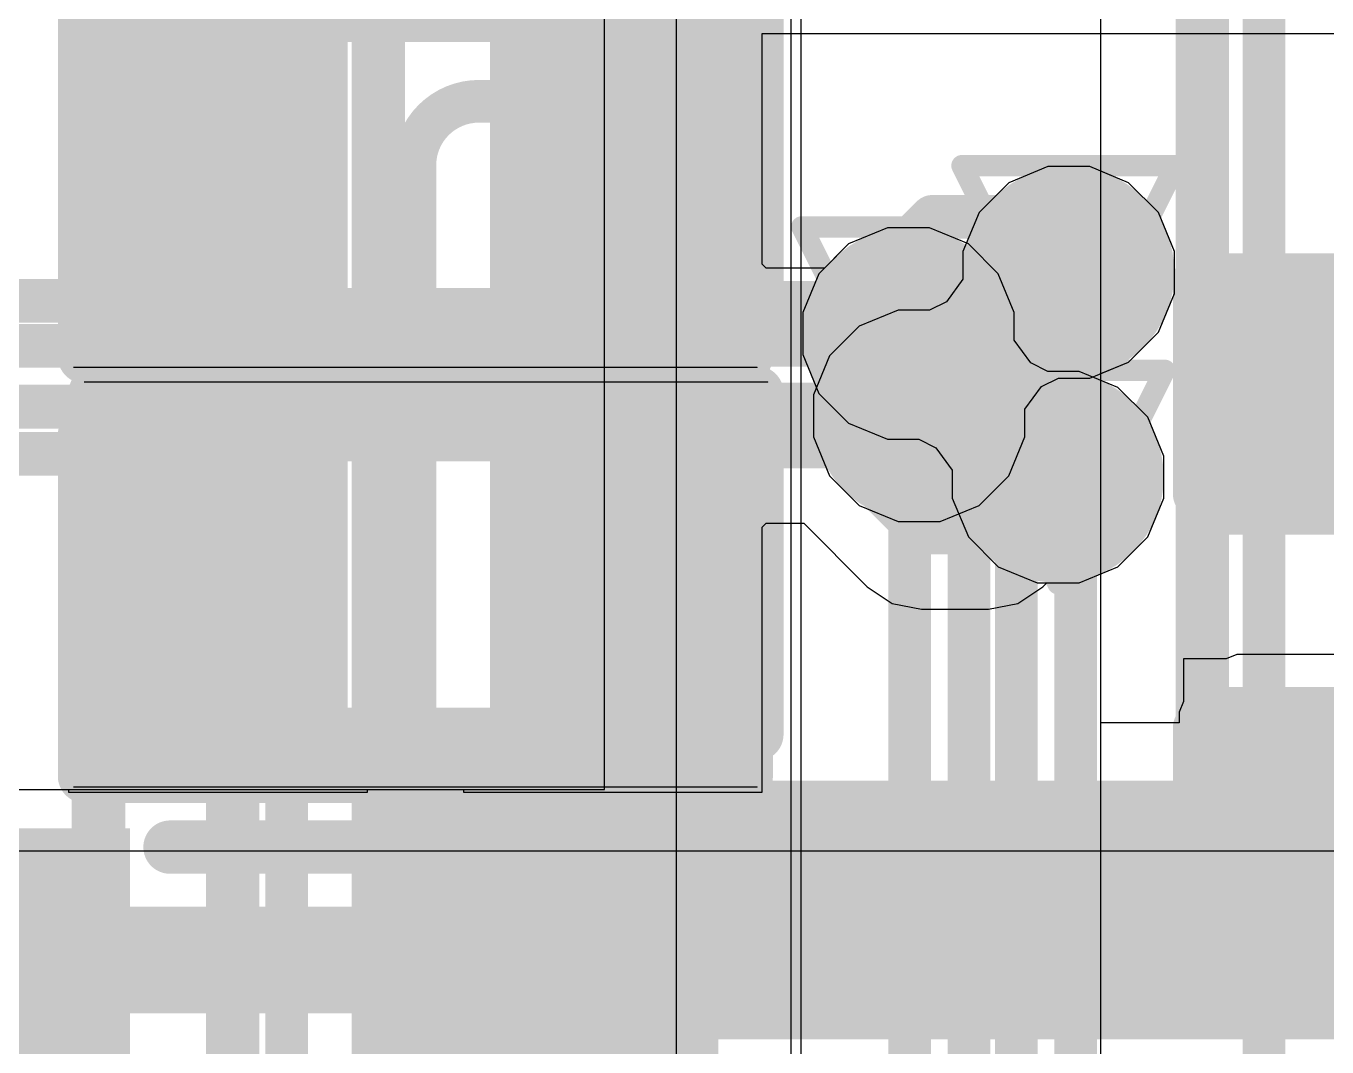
# Model space of a CAD drawing. Header units: inches. Extents: x -6 to 283, y -12 to 154.
# Drawn here: x 16.113 to 19.209, y 0.706 to 3.135 of the extents above; entities that cross this region are included whole.
import ezdxf

# ---------------------------------------------------------------- set-up
doc = ezdxf.new("R2010")
doc.units = ezdxf.units.IN
for name, color, linetype in [('Bottom Layer', 5, 'Continuous'), ('Bottom Overlay', 54, 'Continuous'), ('Bottom Paste', 16, 'Continuous'), ('Bottom Solder', 6, 'Continuous'), ('Drill Drawing', 1, 'Continuous'), ('GND-1', 16, 'Continuous'), ('GND-4', 54, 'Continuous'), ('PWR-1', 156, 'Continuous'), ('PWR-2', 130, 'Continuous'), ('Signal L1', 76, 'Continuous'), ('Signal L2', 6, 'Continuous'), ('Top Layer', 1, 'Continuous'), ('Top Overlay', 2, 'Continuous'), ('Top Paste', 8, 'Continuous'), ('Top Solder', 216, 'Continuous'), ('Via Holes', 16, 'Continuous')]:
    doc.layers.add(name, color=color, linetype=linetype)

# ---------------------------------------------------------------- blocks, each defined once
blk = doc.blocks.new('R___0402_B_70')
at = {"layer": 'Bottom Layer'}
for points in [[(-0.2413, 0.3175), (-0.2412999999999999, -0.3175), (-0.6985, -0.3175), (-0.6985, 0.3175)], [(0.6985, 0.3175), (0.6985, -0.3175), (0.2413, -0.3175), (0.2412999999999999, 0.3175)]]:
    blk.add_hatch(color=5, dxfattribs=at).paths.add_polyline_path(points)
at = {"layer": 'Bottom Paste'}
for points in [[(-0.2413, 0.3175), (-0.2412999999999999, -0.3175), (-0.6985, -0.3175), (-0.6985, 0.3175)], [(0.6985, 0.3175), (0.6985, -0.3175), (0.2413, -0.3175), (0.2412999999999999, 0.3175)]]:
    blk.add_hatch(color=16, dxfattribs=at).paths.add_polyline_path(points)
at = {"layer": 'Bottom Solder'}
for points in [[(-0.18629884, 0.37250116), (-0.1862988399999999, -0.37250116), (-0.75350116, -0.37250116), (-0.75350116, 0.37250116)], [(0.75350116, 0.37250116), (0.75350116, -0.37250116), (0.18629884, -0.37250116), (0.1862988399999999, 0.37250116)]]:
    blk.add_hatch(color=6, dxfattribs=at).paths.add_polyline_path(points)
at = {"layer": 'Bottom Overlay'}
for points in [[(-0.7874, 0.4064, 0.127, 0.127, 0), (-0.7874, -0.4064, 0.127, 0.127, 0)], [(0.7874, 0.4064, 0.127, 0.127, 0), (-0.7874, 0.4064, 0.127, 0.127, 0)], [(0.7874, 0.4064, 0.127, 0.127, 0), (0.7874, -0.4064, 0.127, 0.127, 0)], [(0.8128, 0.4318, 0.0032258, 0.0032258, 0), (-0.8128, 0.4318, 0.0032258, 0.0032258, 0)], [(0.7874, -0.4064, 0.127, 0.127, 0), (-0.7874, -0.4064, 0.127, 0.127, 0)]]:
    blk.add_lwpolyline(points, format="xyseb", dxfattribs=at)
for points in [[(-0.8191499999999999, 0.4064, 0.0635, 0.0635, 1), (-0.7556499999999999, 0.4064, 0.0635, 0.0635, 1)], [(-0.8191499999999999, 0.4064, 0.0635, 0.0635, 1), (-0.7556499999999999, 0.4064, 0.0635, 0.0635, 1)], [(0.7556499999999999, 0.4064, 0.0635, 0.0635, 1), (0.8191499999999999, 0.4064, 0.0635, 0.0635, 1)], [(0.7556499999999999, 0.4064, 0.0635, 0.0635, 1), (0.8191499999999999, 0.4064, 0.0635, 0.0635, 1)], [(-0.81360518, 0.4318, 0.0016129, 0.0016129, 1), (-0.8119948199999999, 0.4318, 0.0016129, 0.0016129, 1)], [(0.8119948199999999, 0.4318, 0.0016129, 0.0016129, 1), (0.81360518, 0.4318, 0.0016129, 0.0016129, 1)], [(-0.8191499999999999, -0.4064, 0.0635, 0.0635, 1), (-0.7556499999999999, -0.4064, 0.0635, 0.0635, 1)], [(-0.8191499999999999, -0.4064, 0.0635, 0.0635, 1), (-0.7556499999999999, -0.4064, 0.0635, 0.0635, 1)], [(0.7556499999999999, -0.4064, 0.0635, 0.0635, 1), (0.8191499999999999, -0.4064, 0.0635, 0.0635, 1)], [(0.7556499999999999, -0.4064, 0.0635, 0.0635, 1), (0.8191499999999999, -0.4064, 0.0635, 0.0635, 1)]]:
    blk.add_lwpolyline(points, format="xyseb", close=True, dxfattribs=at)
blk = doc.blocks.new('R___0402_B_71')
at = {"layer": 'Bottom Layer'}
for points in [[(-0.24130254, 0.3175), (-0.24130254, -0.3175), (-0.6985025399999999, -0.3175), (-0.6985025399999999, 0.3175)], [(0.6985, 0.3175), (0.6985, -0.3175), (0.2413, -0.3175), (0.2412999999999999, 0.3175)]]:
    blk.add_hatch(color=5, dxfattribs=at).paths.add_polyline_path(points)
at = {"layer": 'Bottom Paste'}
for points in [[(-0.24130254, 0.3175), (-0.24130254, -0.3175), (-0.6985025399999999, -0.3175), (-0.6985025399999999, 0.3175)], [(0.6985, 0.3175), (0.6985, -0.3175), (0.2413, -0.3175), (0.2412999999999999, 0.3175)]]:
    blk.add_hatch(color=16, dxfattribs=at).paths.add_polyline_path(points)
at = {"layer": 'Bottom Solder'}
for points in [[(-0.18630138, 0.37250116), (-0.18630138, -0.37250116), (-0.7535037, -0.37250116), (-0.7535037, 0.37250116)], [(0.75350116, 0.37250116), (0.75350116, -0.37250116), (0.18629884, -0.37250116), (0.1862988399999999, 0.37250116)]]:
    blk.add_hatch(color=6, dxfattribs=at).paths.add_polyline_path(points)
at = {"layer": 'Bottom Overlay'}
for points in [[(-0.7874, 0.4064, 0.127, 0.127, 0), (-0.7874, -0.4064, 0.127, 0.127, 0)], [(0.7874, 0.4064, 0.127, 0.127, 0), (-0.7874, 0.4064, 0.127, 0.127, 0)], [(0.7874, 0.4064, 0.127, 0.127, 0), (0.7874, -0.4064, 0.127, 0.127, 0)], [(0.8128, 0.4318, 0.0032258, 0.0032258, 0), (-0.8128, 0.4318, 0.0032258, 0.0032258, 0)], [(0.7874, -0.4064, 0.127, 0.127, 0), (-0.7874, -0.4064, 0.127, 0.127, 0)]]:
    blk.add_lwpolyline(points, format="xyseb", dxfattribs=at)
for points in [[(-0.8191499999999999, 0.4064, 0.0635, 0.0635, 1), (-0.7556499999999999, 0.4064, 0.0635, 0.0635, 1)], [(-0.8191499999999999, 0.4064, 0.0635, 0.0635, 1), (-0.7556499999999999, 0.4064, 0.0635, 0.0635, 1)], [(0.7556499999999999, 0.4064, 0.0635, 0.0635, 1), (0.8191499999999999, 0.4064, 0.0635, 0.0635, 1)], [(0.7556499999999999, 0.4064, 0.0635, 0.0635, 1), (0.8191499999999999, 0.4064, 0.0635, 0.0635, 1)], [(-0.81360518, 0.4318, 0.0016129, 0.0016129, 1), (-0.8119948199999999, 0.4318, 0.0016129, 0.0016129, 1)], [(0.8119948199999999, 0.4318, 0.0016129, 0.0016129, 1), (0.81360518, 0.4318, 0.0016129, 0.0016129, 1)], [(-0.8191499999999999, -0.4064, 0.0635, 0.0635, 1), (-0.7556499999999999, -0.4064, 0.0635, 0.0635, 1)], [(-0.8191499999999999, -0.4064, 0.0635, 0.0635, 1), (-0.7556499999999999, -0.4064, 0.0635, 0.0635, 1)], [(0.7556499999999999, -0.4064, 0.0635, 0.0635, 1), (0.8191499999999999, -0.4064, 0.0635, 0.0635, 1)], [(0.7556499999999999, -0.4064, 0.0635, 0.0635, 1), (0.8191499999999999, -0.4064, 0.0635, 0.0635, 1)]]:
    blk.add_lwpolyline(points, format="xyseb", close=True, dxfattribs=at)
blk = doc.blocks.new('R___0402_72')
at = {"layer": 'Top Layer'}
for points in [[(-0.6985, -0.3175), (-0.6985, 0.3175), (-0.2412999999999999, 0.3175), (-0.2413, -0.3175)], [(0.2412999999999999, -0.3175), (0.2413, 0.3175), (0.6985, 0.3175), (0.6985, -0.3175)]]:
    blk.add_hatch(color=1, dxfattribs=at).paths.add_polyline_path(points)
at = {"layer": 'Top Paste'}
for points in [[(-0.6985, -0.3175), (-0.6985, 0.3175), (-0.2412999999999999, 0.3175), (-0.2413, -0.3175)], [(0.2412999999999999, -0.3175), (0.2413, 0.3175), (0.6985, 0.3175), (0.6985, -0.3175)]]:
    blk.add_hatch(color=8, dxfattribs=at).paths.add_polyline_path(points)
at = {"layer": 'Top Solder'}
for points in [[(-0.75350116, -0.37250116), (-0.75350116, 0.37250116), (-0.1862988399999999, 0.37250116), (-0.18629884, -0.37250116)], [(0.1862988399999999, -0.37250116), (0.18629884, 0.37250116), (0.75350116, 0.37250116), (0.75350116, -0.37250116)]]:
    blk.add_hatch(color=216, dxfattribs=at).paths.add_polyline_path(points)
at = {"layer": 'Top Overlay'}
for points in [[(0.7874, 0.4064, 0.127, 0.127, 0), (-0.7874, 0.4064, 0.127, 0.127, 0)], [(-0.7874, 0.4064, 0.127, 0.127, 0), (-0.7874, -0.4064, 0.127, 0.127, 0)], [(0.7874, 0.4064, 0.127, 0.127, 0), (0.7874, -0.4064, 0.127, 0.127, 0)], [(0.7874, -0.4064, 0.127, 0.127, 0), (-0.7874, -0.4064, 0.127, 0.127, 0)], [(0.8128, -0.4318, 0.0032258, 0.0032258, 0), (-0.8128, -0.4318, 0.0032258, 0.0032258, 0)]]:
    blk.add_lwpolyline(points, format="xyseb", dxfattribs=at)
for points in [[(-0.8191499999999999, 0.4064, 0.0635, 0.0635, 1), (-0.7556499999999999, 0.4064, 0.0635, 0.0635, 1)], [(-0.8191499999999999, 0.4064, 0.0635, 0.0635, 1), (-0.7556499999999999, 0.4064, 0.0635, 0.0635, 1)], [(0.7556499999999999, 0.4064, 0.0635, 0.0635, 1), (0.8191499999999999, 0.4064, 0.0635, 0.0635, 1)], [(0.7556499999999999, 0.4064, 0.0635, 0.0635, 1), (0.8191499999999999, 0.4064, 0.0635, 0.0635, 1)], [(-0.8191499999999999, -0.4064, 0.0635, 0.0635, 1), (-0.7556499999999999, -0.4064, 0.0635, 0.0635, 1)], [(-0.8191499999999999, -0.4064, 0.0635, 0.0635, 1), (-0.7556499999999999, -0.4064, 0.0635, 0.0635, 1)], [(0.7556499999999999, -0.4064, 0.0635, 0.0635, 1), (0.8191499999999999, -0.4064, 0.0635, 0.0635, 1)], [(0.7556499999999999, -0.4064, 0.0635, 0.0635, 1), (0.8191499999999999, -0.4064, 0.0635, 0.0635, 1)], [(-0.81360518, -0.4318, 0.0016129, 0.0016129, 1), (-0.8119948199999999, -0.4318, 0.0016129, 0.0016129, 1)], [(0.8119948199999999, -0.4318, 0.0016129, 0.0016129, 1), (0.81360518, -0.4318, 0.0016129, 0.0016129, 1)]]:
    blk.add_lwpolyline(points, format="xyseb", close=True, dxfattribs=at)
blk = doc.blocks.new('R___0402_73')
at = {"layer": 'Top Layer'}
for points in [[(-0.6985, -0.3175), (-0.6985, 0.3175), (-0.2412999999999999, 0.3175), (-0.2413, -0.3175)], [(0.2412999999999999, -0.3175), (0.2413, 0.3175), (0.6985, 0.3175), (0.6985, -0.3175)]]:
    blk.add_hatch(color=1, dxfattribs=at).paths.add_polyline_path(points)
at = {"layer": 'Top Paste'}
for points in [[(-0.6985, -0.3175), (-0.6985, 0.3175), (-0.2412999999999999, 0.3175), (-0.2413, -0.3175)], [(0.2412999999999999, -0.3175), (0.2413, 0.3175), (0.6985, 0.3175), (0.6985, -0.3175)]]:
    blk.add_hatch(color=8, dxfattribs=at).paths.add_polyline_path(points)
at = {"layer": 'Top Solder'}
for points in [[(-0.75350116, -0.37250116), (-0.75350116, 0.37250116), (-0.1862988399999999, 0.37250116), (-0.18629884, -0.37250116)], [(0.1862988399999999, -0.37250116), (0.18629884, 0.37250116), (0.75350116, 0.37250116), (0.75350116, -0.37250116)]]:
    blk.add_hatch(color=216, dxfattribs=at).paths.add_polyline_path(points)
at = {"layer": 'Top Overlay'}
for points in [[(0.78740254, 0.40640254, 0.127, 0.127, 0), (-0.7874, 0.4064, 0.127, 0.127, 0)], [(-0.7874, 0.4064, 0.127, 0.127, 0), (-0.7874, -0.4064, 0.127, 0.127, 0)], [(0.78740254, 0.40640254, 0.127, 0.127, 0), (0.7874, -0.4064, 0.127, 0.127, 0)], [(0.7874, -0.4064, 0.127, 0.127, 0), (-0.7874, -0.4064, 0.127, 0.127, 0)], [(0.8128, -0.4318, 0.0032258, 0.0032258, 0), (-0.8128, -0.4318, 0.0032258, 0.0032258, 0)]]:
    blk.add_lwpolyline(points, format="xyseb", dxfattribs=at)
for points in [[(-0.8191499999999999, 0.4064, 0.0635, 0.0635, 1), (-0.7556499999999999, 0.4064, 0.0635, 0.0635, 1)], [(-0.8191499999999999, 0.4064, 0.0635, 0.0635, 1), (-0.7556499999999999, 0.4064, 0.0635, 0.0635, 1)], [(0.75565254, 0.40640254, 0.0635, 0.0635, 1), (0.8191525399999998, 0.40640254, 0.0635, 0.0635, 1)], [(0.75565254, 0.40640254, 0.0635, 0.0635, 1), (0.8191525399999998, 0.40640254, 0.0635, 0.0635, 1)], [(-0.8191499999999999, -0.4064, 0.0635, 0.0635, 1), (-0.7556499999999999, -0.4064, 0.0635, 0.0635, 1)], [(-0.8191499999999999, -0.4064, 0.0635, 0.0635, 1), (-0.7556499999999999, -0.4064, 0.0635, 0.0635, 1)], [(0.7556499999999999, -0.4064, 0.0635, 0.0635, 1), (0.8191499999999999, -0.4064, 0.0635, 0.0635, 1)], [(0.7556499999999999, -0.4064, 0.0635, 0.0635, 1), (0.8191499999999999, -0.4064, 0.0635, 0.0635, 1)], [(-0.81360518, -0.4318, 0.0016129, 0.0016129, 1), (-0.8119948199999999, -0.4318, 0.0016129, 0.0016129, 1)], [(0.8119948199999999, -0.4318, 0.0016129, 0.0016129, 1), (0.81360518, -0.4318, 0.0016129, 0.0016129, 1)]]:
    blk.add_lwpolyline(points, format="xyseb", close=True, dxfattribs=at)
blk = doc.blocks.new('IND_0603__1608_M_______195')
at = {"layer": 'Top Layer'}
for points in [[(-1.00000054, 0.4000004699999999), (-0.40000174, 0.4000004699999999), (-0.40000174, -0.4000004699999999), (-1.00000054, -0.4000004699999999)], [(0.40000174, 0.4000004699999999), (1.00000054, 0.4000004699999999), (1.00000054, -0.4000004699999999), (0.40000174, -0.4000004699999999)]]:
    blk.add_hatch(color=1, dxfattribs=at).paths.add_polyline_path(points)
at = {"layer": 'Top Paste'}
for points in [[(-1.00000054, 0.4000004699999999), (-0.40000174, 0.4000004699999999), (-0.40000174, -0.4000004699999999), (-1.00000054, -0.4000004699999999)], [(0.40000174, 0.4000004699999999), (1.00000054, 0.4000004699999999), (1.00000054, -0.4000004699999999), (0.40000174, -0.4000004699999999)]]:
    blk.add_hatch(color=8, dxfattribs=at).paths.add_polyline_path(points)
at = {"layer": 'Top Solder'}
for points in [[(-1.10160054, 0.50160047), (-0.29840174, 0.50160047), (-0.29840174, -0.50160047), (-1.10160054, -0.50160047)], [(0.29840174, 0.50160047), (1.10160054, 0.50160047), (1.10160054, -0.50160047), (0.29840174, -0.50160047)]]:
    blk.add_hatch(color=216, dxfattribs=at).paths.add_polyline_path(points)
at = {"layer": 'Top Overlay'}
for points in [[(-0.20320254, 0.4571999999999999, 0.127, 0.127, 0), (0.22859746, 0.4571999999999999, 0.127, 0.127, 0)], [(-0.20320254, -0.4571999999999999, 0.127, 0.127, 0), (0.22859746, -0.4571999999999999, 0.127, 0.127, 0)]]:
    blk.add_lwpolyline(points, format="xyseb", dxfattribs=at)
for points in [[(-0.23495254, 0.4571999999999999, 0.0635, 0.0635, 1), (-0.17145254, 0.4571999999999999, 0.0635, 0.0635, 1)], [(0.19684746, 0.4571999999999999, 0.0635, 0.0635, 1), (0.26034746, 0.4571999999999999, 0.0635, 0.0635, 1)], [(-0.23495254, -0.4571999999999999, 0.0635, 0.0635, 1), (-0.17145254, -0.4571999999999999, 0.0635, 0.0635, 1)], [(0.19684746, -0.4571999999999999, 0.0635, 0.0635, 1), (0.26034746, -0.4571999999999999, 0.0635, 0.0635, 1)]]:
    blk.add_lwpolyline(points, format="xyseb", close=True, dxfattribs=at)
blk = doc.blocks.new('C___0402_236')
at = {"layer": 'Top Layer'}
for points in [[(-0.6985025399999999, -0.3175), (-0.6985025399999999, 0.3174999999999999), (-0.2413025400000001, 0.3175), (-0.2413025399999999, -0.3174999999999999)], [(0.2413000000000001, -0.3175), (0.2412999999999999, 0.3174999999999999), (0.6985, 0.3175), (0.6985, -0.3174999999999999)]]:
    blk.add_hatch(color=1, dxfattribs=at).paths.add_polyline_path(points)
at = {"layer": 'Top Paste'}
for points in [[(-0.6985025399999999, -0.3175), (-0.6985025399999999, 0.3174999999999999), (-0.2413025400000001, 0.3175), (-0.2413025399999999, -0.3174999999999999)], [(0.2413000000000001, -0.3175), (0.2412999999999999, 0.3174999999999999), (0.6985, 0.3175), (0.6985, -0.3174999999999999)]]:
    blk.add_hatch(color=8, dxfattribs=at).paths.add_polyline_path(points)
at = {"layer": 'Top Solder'}
for points in [[(-0.75850242, -0.3774998800000001), (-0.75850242, 0.3774998799999999), (-0.1813026600000001, 0.3774998800000001), (-0.1813026599999999, -0.3774998799999999)], [(0.1813001200000001, -0.3774998800000001), (0.1813001199999999, 0.3774998799999999), (0.7584998799999999, 0.3774998800000001), (0.7584998799999999, -0.3774998799999999)]]:
    blk.add_hatch(color=216, dxfattribs=at).paths.add_polyline_path(points)
at = {"layer": 'Top Overlay'}
for points in [[(-0.7874, -0.4064, 0.127, 0.127, 0), (-0.7874, 0.4064, 0.127, 0.127, 0)], [(-0.27940254, 0.4064, 0.127, 0.127, 0), (-0.7874, 0.4064, 0.127, 0.127, 0)], [(0.7874, 0.4064, 0.127, 0.127, 0), (0.2794, 0.4064, 0.127, 0.127, 0)], [(0.7874, -0.4064, 0.127, 0.127, 0), (0.7874, 0.4064, 0.127, 0.127, 0)], [(-0.27940254, -0.4064, 0.127, 0.127, 0), (-0.7874, -0.4064, 0.127, 0.127, 0)], [(0.7874, -0.4064, 0.127, 0.127, 0), (0.2794, -0.4064, 0.127, 0.127, 0)]]:
    blk.add_lwpolyline(points, format="xyseb", dxfattribs=at)
for points in [[(-0.8191499999999999, 0.4064, 0.0635, 0.0635, 1), (-0.7556499999999999, 0.4064, 0.0635, 0.0635, 1)], [(-0.8191499999999999, 0.4064, 0.0635, 0.0635, 1), (-0.7556499999999999, 0.4064, 0.0635, 0.0635, 1)], [(-0.31115254, 0.4064, 0.0635, 0.0635, 1), (-0.24765254, 0.4064, 0.0635, 0.0635, 1)], [(0.24765, 0.4064, 0.0635, 0.0635, 1), (0.31115, 0.4064, 0.0635, 0.0635, 1)], [(0.7556499999999999, 0.4064, 0.0635, 0.0635, 1), (0.8191499999999999, 0.4064, 0.0635, 0.0635, 1)], [(0.7556499999999999, 0.4064, 0.0635, 0.0635, 1), (0.8191499999999999, 0.4064, 0.0635, 0.0635, 1)], [(-0.8191499999999999, -0.4064, 0.0635, 0.0635, 1), (-0.7556499999999999, -0.4064, 0.0635, 0.0635, 1)], [(-0.8191499999999999, -0.4064, 0.0635, 0.0635, 1), (-0.7556499999999999, -0.4064, 0.0635, 0.0635, 1)], [(-0.31115254, -0.4064, 0.0635, 0.0635, 1), (-0.24765254, -0.4064, 0.0635, 0.0635, 1)], [(0.24765, -0.4064, 0.0635, 0.0635, 1), (0.31115, -0.4064, 0.0635, 0.0635, 1)], [(0.7556499999999999, -0.4064, 0.0635, 0.0635, 1), (0.8191499999999999, -0.4064, 0.0635, 0.0635, 1)], [(0.7556499999999999, -0.4064, 0.0635, 0.0635, 1), (0.8191499999999999, -0.4064, 0.0635, 0.0635, 1)]]:
    blk.add_lwpolyline(points, format="xyseb", close=True, dxfattribs=at)

msp = doc.modelspace()

# ---------------------------------------------------------------- hatches: boundary and pattern name
at = {"layer": 'Bottom Layer'}
h = msp.add_hatch(color=5, dxfattribs=at)
edge = h.paths.add_edge_path()
edge.add_arc((18.21339258, 2.40340642), 0.1499997, 0, 360)
h = msp.add_hatch(color=5, dxfattribs=at)
edge = h.paths.add_edge_path()
edge.add_arc((18.56921356, 2.06198216), 0.1499997, 0, 360)
at = {"layer": 'Bottom Solder'}
h = msp.add_hatch(color=6, dxfattribs=at)
edge = h.paths.add_edge_path()
edge.add_arc((18.21339258, 2.40340642), 0.2515997, 0, 360)
h = msp.add_hatch(color=6, dxfattribs=at)
edge = h.paths.add_edge_path()
edge.add_arc((18.56921356, 2.06198216), 0.2515997, 0, 360)
at = {"layer": 'GND-1'}
h = msp.add_hatch(color=16, dxfattribs=at)
edge = h.paths.add_edge_path()
edge.add_arc((18.5946034, 2.54905256), 0.1499997, 0, 360)
h = msp.add_hatch(color=16, dxfattribs=at)
edge = h.paths.add_edge_path()
edge.add_arc((18.2387494, 2.2076283), 0.1499997, 0, 360)
at = {"layer": 'GND-4'}
h = msp.add_hatch(color=54, dxfattribs=at)
edge = h.paths.add_edge_path()
edge.add_arc((18.21339258, 2.40340642), 0.1499997, 0, 360)
h = msp.add_hatch(color=54, dxfattribs=at)
edge = h.paths.add_edge_path()
edge.add_arc((18.56921356, 2.06198216), 0.1499997, 0, 360)
at = {"layer": 'Signal L1'}
h = msp.add_hatch(color=76, dxfattribs=at)
edge = h.paths.add_edge_path()
edge.add_arc((18.5946034, 2.54905256), 0.1499997, 0, 360)
h = msp.add_hatch(color=76, dxfattribs=at)
edge = h.paths.add_edge_path()
edge.add_arc((18.2387494, 2.2076283), 0.1499997, 0, 360)
at = {"layer": 'Signal L2'}
h = msp.add_hatch(color=6, dxfattribs=at)
edge = h.paths.add_edge_path()
edge.add_arc((18.21339258, 2.40340642), 0.1499997, 0, 360)
h = msp.add_hatch(color=6, dxfattribs=at)
edge = h.paths.add_edge_path()
edge.add_arc((18.56921356, 2.06198216), 0.1499997, 0, 360)
at = {"layer": 'Top Layer'}
h = msp.add_hatch(color=1, dxfattribs=at)
edge = h.paths.add_edge_path()
edge.add_arc((18.5946034, 2.54905256), 0.1499997, 0, 360)
for points in [[(18.99481088, 1.98503794), (20.50110708, 1.98503794), (20.50110708, 2.44223794), (18.99481088, 2.44223794)], [(18.99481088, 1.03974138), (21.23373452, 1.03974138), (21.23373452, 1.50241762), (18.99481088, 1.50241762)], [(17.05906164, 0.72420734), (21.23370912, 0.72420734), (21.23370912, 1.33974078), (17.05906164, 1.33974078)]]:
    msp.add_hatch(color=1, dxfattribs=at).paths.add_polyline_path(points)
h = msp.add_hatch(color=1, dxfattribs=at)
edge = h.paths.add_edge_path()
edge.add_arc((18.2387494, 2.2076283), 0.1499997, 0, 360)
at = {"layer": 'Top Solder'}
h = msp.add_hatch(color=216, dxfattribs=at)
edge = h.paths.add_edge_path()
edge.add_arc((18.5946034, 2.54905256), 0.2515997, 0, 360)
h = msp.add_hatch(color=216, dxfattribs=at)
edge = h.paths.add_edge_path()
edge.add_arc((18.2387494, 2.2076283), 0.2515997, 0, 360)
at = {"layer": 'Via Holes'}
h = msp.add_hatch(color=7, dxfattribs=at)
edge = h.paths.add_edge_path()
edge.add_arc((18.5946034, 2.54905256), 0.07499858, 0, 360)
h = msp.add_hatch(color=7, dxfattribs=at)
edge = h.paths.add_edge_path()
edge.add_arc((18.21339258, 2.40340642), 0.07499858, 0, 360)
h = msp.add_hatch(color=7, dxfattribs=at)
edge = h.paths.add_edge_path()
edge.add_arc((18.2387494, 2.2076283), 0.07499858, 0, 360)
h = msp.add_hatch(color=7, dxfattribs=at)
edge = h.paths.add_edge_path()
edge.add_arc((18.56921356, 2.06198216), 0.07499858, 0, 360)

# ---------------------------------------------------------------- linework, layer by layer
at = {"layer": 'Bottom Layer'}
for p, q in [((17.49003614, 1.31830572), (17.49003614, 5.89353406)), ((17.86523732, 2.56844038), (17.86523732, 3.11719976)), ((17.86523732, 3.11719976), (19.771487, 3.11719976)), ((18.16334696, 2.65500612), (18.07087318, 2.61670292)), ((18.2634382, 2.65500612), (18.16334696, 2.65500612)), ((18.35591198, 2.61670292), (18.2634382, 2.65500612)), ((18.07087318, 2.61670292), (18.01340568, 2.55923542)), ((18.42668908, 2.54592582), (18.35591198, 2.61670292)), ((17.87444228, 2.55923542), (17.86523732, 2.56844038)), ((18.01340568, 2.55923542), (17.87444228, 2.55923542)), ((18.46499228, 2.45345204), (18.42668908, 2.54592582)), ((18.46499228, 2.38736886), (18.46499228, 2.45345204)), ((18.50439022, 2.33370882), (18.46499228, 2.38736886)), ((18.54474066, 2.31358186), (18.50439022, 2.33370882)), ((18.61925918, 2.31358186), (18.54474066, 2.31358186)), ((18.71173296, 2.27527866), (18.61925918, 2.31358186)), ((18.78251006, 2.20450156), (18.71173296, 2.27527866)), ((18.82081326, 2.11202778), (18.78251006, 2.20450156)), ((18.82081326, 2.01193654), (18.82081326, 2.11202778)), ((18.78251006, 1.91946276), (18.82081326, 2.01193654)), ((17.8652424, 1.94272662), (17.87444736, 1.95193158)), ((17.87444736, 1.95193158), (17.96429478, 1.95193412)), ((17.96429478, 1.95193412), (18.11532826, 1.80089556)), ((17.8652424, 1.31193286), (17.8652424, 1.94272662)), ((18.71173296, 1.84868566), (18.78251006, 1.91946276)), ((18.61925918, 1.81038246), (18.71173296, 1.84868566)), ((18.11532826, 1.80089556), (18.1745636, 1.76131728)), ((18.47376544, 1.76131728), (18.53300078, 1.80089556)), ((18.53300078, 1.80089556), (18.53300586, 1.80090318)), ((18.53300586, 1.80090318), (18.54248514, 1.81038246)), ((18.54248514, 1.81038246), (18.61925918, 1.81038246)), ((18.1745636, 1.76131728), (18.24443138, 1.7474184)), ((18.24443138, 1.7474184), (18.24444408, 1.74742094)), ((18.24444408, 1.74742094), (18.40388242, 1.74742094)), ((18.40388242, 1.74742094), (18.40389512, 1.7474184)), ((18.40389512, 1.7474184), (18.47376544, 1.76131728)), ((14.37489378, 1.31830572), (17.49003614, 1.31830572)), ((16.02373478, 1.31830572), (16.21423986, 1.31830572)), ((16.21423986, 1.31830572), (16.21423986, 1.31193286)), ((16.21423986, 1.31193286), (16.92543986, 1.31193286)), ((16.92543986, 1.31193286), (16.92543986, 1.31830572)), ((16.92543986, 1.31830572), (17.1540424, 1.31830572)), ((17.1540424, 1.31830572), (17.1540424, 1.31193286)), ((17.1540424, 1.31193286), (17.8652424, 1.31193286)), ((20.30123702, 1.17207538), (15.46031198, 1.17207538))]:
    msp.add_line(p, q, dxfattribs=at)
for points in [[(16.39330732, 2.57820668, 0.10414, 0.10414, 0), (16.56983732, 2.75473668, 0.10414, 0.10414, 0)], [(17.50963732, 2.66583668, 0.10414, 0.10414, 0), (17.50963732, 2.75473668, 0.10414, 0.10414, 0)], [(17.50963732, 2.66583668, 0.10414, 0.10414, 0), (17.79881632, 2.37665768, 0.10414, 0.10414, 0)], [(16.39330732, 2.47649746, 0.10414, 0.10414, 0), (16.39330732, 2.57820668, 0.10414, 0.10414, 0)], [(16.29116376, 2.3743539, 0.10414, 0.10414, 0), (16.39330732, 2.47649746, 0.10414, 0.10414, 0)], [(18.18664384, 2.37665768, 0.10414, 0.10414, 0), (18.21339258, 2.40340642, 0.10414, 0.10414, 0)], [(15.94681088, 2.3743539, 0.10414, 0.10414, 0), (16.29116376, 2.3743539, 0.10414, 0.10414, 0)], [(17.79881632, 2.37665768, 0.10414, 0.10414, 0), (18.18664384, 2.37665768, 0.10414, 0.10414, 0)], [(15.92753736, 2.11754974, 0.10414, 0.10414, 0), (16.3104322, 2.11754974, 0.10414, 0.10414, 0)], [(16.3104322, 2.11754974, 0.10414, 0.10414, 0), (16.39330732, 2.03467462, 0.10414, 0.10414, 0)], [(17.50964494, 1.84533286, 0.10414, 0.10414, 0), (17.7988214, 2.13450932, 0.10414, 0.10414, 0)], [(17.7988214, 2.13450932, 0.10414, 0.10414, 0), (18.03992074, 2.13451186, 0.10414, 0.10414, 0)], [(18.03992074, 2.13451186, 0.10414, 0.10414, 0), (18.24443138, 1.92999868, 0.10414, 0.10414, 0)], [(18.40389766, 1.92999868, 0.10414, 0.10414, 0), (18.53588114, 2.06197962, 0.10414, 0.10414, 0)], [(18.53588114, 2.06197962, 0.10414, 0.10414, 0), (18.56921356, 2.06198216, 0.10414, 0.10414, 0)], [(16.39330732, 1.9329654, 0.10414, 0.10414, 0), (16.39330732, 2.03467462, 0.10414, 0.10414, 0)], [(16.39330732, 1.9329654, 0.10414, 0.10414, 0), (16.56983986, 1.75643286, 0.10414, 0.10414, 0)], [(18.24443138, 1.92999868, 0.10414, 0.10414, 0), (18.40389766, 1.92999868, 0.10414, 0.10414, 0)], [(17.50964494, 1.75643286, 0.10414, 0.10414, 0), (17.50964494, 1.84533286, 0.10414, 0.10414, 0)], [(15.2974167, 0.91309952, 0.254, 0.254, 0), (21.9103956, 0.91309952, 0.254, 0.254, 0)]]:
    msp.add_lwpolyline(points, format="xyseb", dxfattribs=at)
for points in [[(16.54380232, 2.75473668, 0.05207, 0.05207, 1), (16.59587232, 2.75473668, 0.05207, 0.05207, 1)], [(17.48360232, 2.75473668, 0.05207, 0.05207, 1), (17.53567232, 2.75473668, 0.05207, 0.05207, 1)], [(17.48360232, 2.66583668, 0.05207, 0.05207, 1), (17.53567232, 2.66583668, 0.05207, 0.05207, 1)], [(17.48360232, 2.66583668, 0.05207, 0.05207, 1), (17.53567232, 2.66583668, 0.05207, 0.05207, 1)], [(16.36727232, 2.57820668, 0.05207, 0.05207, 1), (16.41934232, 2.57820668, 0.05207, 0.05207, 1)], [(16.36727232, 2.57820668, 0.05207, 0.05207, 1), (16.41934232, 2.57820668, 0.05207, 0.05207, 1)], [(16.36727232, 2.47649746, 0.05207, 0.05207, 1), (16.41934232, 2.47649746, 0.05207, 0.05207, 1)], [(16.36727232, 2.47649746, 0.05207, 0.05207, 1), (16.41934232, 2.47649746, 0.05207, 0.05207, 1)], [(18.18735758, 2.40340642, 0.05207, 0.05207, 1), (18.23942758, 2.40340642, 0.05207, 0.05207, 1)], [(16.26512876, 2.3743539, 0.05207, 0.05207, 1), (16.31719876, 2.3743539, 0.05207, 0.05207, 1)], [(16.26512876, 2.3743539, 0.05207, 0.05207, 1), (16.31719876, 2.3743539, 0.05207, 0.05207, 1)], [(17.77278132, 2.37665768, 0.05207, 0.05207, 1), (17.82485132, 2.37665768, 0.05207, 0.05207, 1)], [(17.77278132, 2.37665768, 0.05207, 0.05207, 1), (17.82485132, 2.37665768, 0.05207, 0.05207, 1)], [(18.16060884, 2.37665768, 0.05207, 0.05207, 1), (18.21267884, 2.37665768, 0.05207, 0.05207, 1)], [(18.16060884, 2.37665768, 0.05207, 0.05207, 1), (18.21267884, 2.37665768, 0.05207, 0.05207, 1)], [(16.2843972, 2.11754974, 0.05207, 0.05207, 1), (16.3364672, 2.11754974, 0.05207, 0.05207, 1)], [(16.2843972, 2.11754974, 0.05207, 0.05207, 1), (16.3364672, 2.11754974, 0.05207, 0.05207, 1)], [(17.7727864, 2.13450932, 0.05207, 0.05207, 1), (17.8248564, 2.13450932, 0.05207, 0.05207, 1)], [(17.7727864, 2.13450932, 0.05207, 0.05207, 1), (17.8248564, 2.13450932, 0.05207, 0.05207, 1)], [(18.01388574, 2.13451186, 0.05207, 0.05207, 1), (18.06595574, 2.13451186, 0.05207, 0.05207, 1)], [(18.01388574, 2.13451186, 0.05207, 0.05207, 1), (18.06595574, 2.13451186, 0.05207, 0.05207, 1)], [(18.50984614, 2.06197962, 0.05207, 0.05207, 1), (18.56191614, 2.06197962, 0.05207, 0.05207, 1)], [(18.50984614, 2.06197962, 0.05207, 0.05207, 1), (18.56191614, 2.06197962, 0.05207, 0.05207, 1)], [(18.54317856, 2.06198216, 0.05207, 0.05207, 1), (18.59524856, 2.06198216, 0.05207, 0.05207, 1)], [(16.36727232, 2.03467462, 0.05207, 0.05207, 1), (16.41934232, 2.03467462, 0.05207, 0.05207, 1)], [(16.36727232, 2.03467462, 0.05207, 0.05207, 1), (16.41934232, 2.03467462, 0.05207, 0.05207, 1)], [(16.36727232, 1.9329654, 0.05207, 0.05207, 1), (16.41934232, 1.9329654, 0.05207, 0.05207, 1)], [(16.36727232, 1.9329654, 0.05207, 0.05207, 1), (16.41934232, 1.9329654, 0.05207, 0.05207, 1)], [(18.21839638, 1.92999868, 0.05207, 0.05207, 1), (18.27046638, 1.92999868, 0.05207, 0.05207, 1)], [(18.21839638, 1.92999868, 0.05207, 0.05207, 1), (18.27046638, 1.92999868, 0.05207, 0.05207, 1)], [(18.37786266, 1.92999868, 0.05207, 0.05207, 1), (18.42993266, 1.92999868, 0.05207, 0.05207, 1)], [(18.37786266, 1.92999868, 0.05207, 0.05207, 1), (18.42993266, 1.92999868, 0.05207, 0.05207, 1)], [(17.48360994, 1.84533286, 0.05207, 0.05207, 1), (17.53567994, 1.84533286, 0.05207, 0.05207, 1)], [(17.48360994, 1.84533286, 0.05207, 0.05207, 1), (17.53567994, 1.84533286, 0.05207, 0.05207, 1)], [(16.54380486, 1.75643286, 0.05207, 0.05207, 1), (16.59587486, 1.75643286, 0.05207, 0.05207, 1)], [(17.48360994, 1.75643286, 0.05207, 0.05207, 1), (17.53567994, 1.75643286, 0.05207, 0.05207, 1)]]:
    msp.add_lwpolyline(points, format="xyseb", close=True, dxfattribs=at)
at = {"layer": 'Drill Drawing'}
for points in [[(18.3406034, 2.80305256, 0.0508, 0.0508, 0), (18.8486034, 2.80305256, 0.0508, 0.0508, 0)], [(18.3406034, 2.80305256, 0.0508, 0.0508, 0), (18.5946034, 2.29505256, 0.0508, 0.0508, 0)], [(18.5946034, 2.29505256, 0.0508, 0.0508, 0), (18.8486034, 2.80305256, 0.0508, 0.0508, 0)], [(17.95939258, 2.65740642, 0.0508, 0.0508, 0), (18.46739258, 2.65740642, 0.0508, 0.0508, 0)], [(17.95939258, 2.65740642, 0.0508, 0.0508, 0), (18.21339258, 2.14940642, 0.0508, 0.0508, 0)], [(18.21339258, 2.14940642, 0.0508, 0.0508, 0), (18.46739258, 2.65740642, 0.0508, 0.0508, 0)], [(17.9847494, 2.4616283, 0.0508, 0.0508, 0), (18.4927494, 2.4616283, 0.0508, 0.0508, 0)], [(17.9847494, 2.4616283, 0.0508, 0.0508, 0), (18.2387494, 1.9536283, 0.0508, 0.0508, 0)], [(18.2387494, 1.9536283, 0.0508, 0.0508, 0), (18.4927494, 2.4616283, 0.0508, 0.0508, 0)], [(18.31521356, 2.31598216, 0.0508, 0.0508, 0), (18.82321356, 2.31598216, 0.0508, 0.0508, 0)], [(18.31521356, 2.31598216, 0.0508, 0.0508, 0), (18.56921356, 1.80798216, 0.0508, 0.0508, 0)], [(18.56921356, 1.80798216, 0.0508, 0.0508, 0), (18.82321356, 2.31598216, 0.0508, 0.0508, 0)]]:
    msp.add_lwpolyline(points, format="xyseb", dxfattribs=at)
for points in [[(18.3279034, 2.80305256, 0.0254, 0.0254, 1), (18.3533034, 2.80305256, 0.0254, 0.0254, 1)], [(18.3279034, 2.80305256, 0.0254, 0.0254, 1), (18.3533034, 2.80305256, 0.0254, 0.0254, 1)], [(18.8359034, 2.80305256, 0.0254, 0.0254, 1), (18.8613034, 2.80305256, 0.0254, 0.0254, 1)], [(18.8359034, 2.80305256, 0.0254, 0.0254, 1), (18.8613034, 2.80305256, 0.0254, 0.0254, 1)], [(17.94669258, 2.65740642, 0.0254, 0.0254, 1), (17.97209258, 2.65740642, 0.0254, 0.0254, 1)], [(17.94669258, 2.65740642, 0.0254, 0.0254, 1), (17.97209258, 2.65740642, 0.0254, 0.0254, 1)], [(18.45469258, 2.65740642, 0.0254, 0.0254, 1), (18.48009258, 2.65740642, 0.0254, 0.0254, 1)], [(18.45469258, 2.65740642, 0.0254, 0.0254, 1), (18.48009258, 2.65740642, 0.0254, 0.0254, 1)], [(17.9720494, 2.4616283, 0.0254, 0.0254, 1), (17.9974494, 2.4616283, 0.0254, 0.0254, 1)], [(17.9720494, 2.4616283, 0.0254, 0.0254, 1), (17.9974494, 2.4616283, 0.0254, 0.0254, 1)], [(18.4800494, 2.4616283, 0.0254, 0.0254, 1), (18.5054494, 2.4616283, 0.0254, 0.0254, 1)], [(18.4800494, 2.4616283, 0.0254, 0.0254, 1), (18.5054494, 2.4616283, 0.0254, 0.0254, 1)], [(18.30251356, 2.31598216, 0.0254, 0.0254, 1), (18.32791356, 2.31598216, 0.0254, 0.0254, 1)], [(18.30251356, 2.31598216, 0.0254, 0.0254, 1), (18.32791356, 2.31598216, 0.0254, 0.0254, 1)], [(18.81051356, 2.31598216, 0.0254, 0.0254, 1), (18.83591356, 2.31598216, 0.0254, 0.0254, 1)], [(18.81051356, 2.31598216, 0.0254, 0.0254, 1), (18.83591356, 2.31598216, 0.0254, 0.0254, 1)], [(18.5819034, 2.29505256, 0.0254, 0.0254, 1), (18.6073034, 2.29505256, 0.0254, 0.0254, 1)], [(18.5819034, 2.29505256, 0.0254, 0.0254, 1), (18.6073034, 2.29505256, 0.0254, 0.0254, 1)], [(18.20069258, 2.14940642, 0.0254, 0.0254, 1), (18.22609258, 2.14940642, 0.0254, 0.0254, 1)], [(18.20069258, 2.14940642, 0.0254, 0.0254, 1), (18.22609258, 2.14940642, 0.0254, 0.0254, 1)], [(18.2260494, 1.9536283, 0.0254, 0.0254, 1), (18.2514494, 1.9536283, 0.0254, 0.0254, 1)], [(18.2260494, 1.9536283, 0.0254, 0.0254, 1), (18.2514494, 1.9536283, 0.0254, 0.0254, 1)], [(18.55651356, 1.80798216, 0.0254, 0.0254, 1), (18.58191356, 1.80798216, 0.0254, 0.0254, 1)], [(18.55651356, 1.80798216, 0.0254, 0.0254, 1), (18.58191356, 1.80798216, 0.0254, 0.0254, 1)]]:
    msp.add_lwpolyline(points, format="xyseb", close=True, dxfattribs=at)
at = {"layer": 'GND-1'}
for p, q in [((18.54455778, 2.80065226), (18.452084, 2.76234906)), ((18.64464902, 2.80065226), (18.54455778, 2.80065226)), ((18.7371228, 2.76234906), (18.64464902, 2.80065226)), ((18.452084, 2.76234906), (18.3813069, 2.69157196)), ((18.8078999, 2.69157196), (18.7371228, 2.76234906)), ((18.3813069, 2.69157196), (18.3430037, 2.59909818)), ((18.8462031, 2.59909818), (18.8078999, 2.69157196)), ((18.3430037, 2.59909818), (18.3430037, 2.53299976)), ((18.8462031, 2.49900694), (18.8462031, 2.59909818)), ((18.3430037, 2.53299976), (18.3035702, 2.47933972)), ((18.3035702, 2.47933972), (18.26325532, 2.459228)), ((18.8078999, 2.40653316), (18.8462031, 2.49900694)), ((18.18870378, 2.459228), (18.09623, 2.4209248)), ((18.26325532, 2.459228), (18.18870378, 2.459228)), ((18.09623, 2.4209248), (18.0254529, 2.3501477)), ((18.7371228, 2.33575606), (18.8078999, 2.40653316)), ((18.0254529, 2.3501477), (17.9871497, 2.25767392)), ((18.64464902, 2.29745286), (18.7371228, 2.33575606)), ((18.5297826, 2.27734114), (18.57009748, 2.29745286)), ((18.57009748, 2.29745286), (18.64464902, 2.29745286)), ((18.4903491, 2.2236811), (18.5297826, 2.27734114)), ((17.9871497, 2.25767392), (17.9871497, 2.15758268)), ((18.4903491, 2.15758268), (18.4903491, 2.2236811)), ((17.9871497, 2.15758268), (18.0254529, 2.0651089)), ((18.4520459, 2.0651089), (18.4903491, 2.15758268)), ((18.0254529, 2.0651089), (18.09623, 1.9943318)), ((18.3812688, 1.9943318), (18.4520459, 2.0651089)), ((18.09623, 1.9943318), (18.18870378, 1.9560286)), ((18.28879502, 1.9560286), (18.3812688, 1.9943318)), ((18.18870378, 1.9560286), (18.28879502, 1.9560286))]:
    msp.add_line(p, q, dxfattribs=at)
at = {"layer": 'GND-4'}
for p, q in [((18.16334696, 2.65500612), (18.07087318, 2.61670292)), ((18.2634382, 2.65500612), (18.16334696, 2.65500612)), ((18.35591198, 2.61670292), (18.2634382, 2.65500612)), ((18.07087318, 2.61670292), (18.00009608, 2.54592582)), ((18.42668908, 2.54592582), (18.35591198, 2.61670292)), ((18.00009608, 2.54592582), (17.96179288, 2.45345204)), ((18.46499228, 2.45345204), (18.42668908, 2.54592582)), ((17.96179288, 2.45345204), (17.96179288, 2.3533608)), ((18.46499228, 2.38736886), (18.46499228, 2.45345204)), ((18.50439022, 2.33370882), (18.46499228, 2.38736886)), ((17.96179288, 2.3533608), (18.00009608, 2.26088702)), ((18.54474066, 2.31358186), (18.50439022, 2.33370882)), ((18.61925918, 2.31358186), (18.54474066, 2.31358186)), ((18.71173296, 2.27527866), (18.61925918, 2.31358186)), ((18.00009608, 2.26088702), (18.07087318, 2.19010992)), ((18.78251006, 2.20450156), (18.71173296, 2.27527866)), ((18.82081326, 2.11202778), (18.78251006, 2.20450156)), ((18.07087318, 2.19010992), (18.16334696, 2.15180672)), ((18.16334696, 2.15180672), (18.23786548, 2.15180672)), ((18.23786548, 2.15180672), (18.27821592, 2.13167976)), ((18.27821592, 2.13167976), (18.31761386, 2.07801972)), ((18.82081326, 2.01193654), (18.82081326, 2.11202778)), ((18.31761386, 2.07801972), (18.31761386, 2.01193654)), ((18.31761386, 2.01193654), (18.35591706, 1.91946276)), ((18.78251006, 1.91946276), (18.82081326, 2.01193654)), ((18.35591706, 1.91946276), (18.42669416, 1.84868566)), ((18.71173296, 1.84868566), (18.78251006, 1.91946276)), ((18.42669416, 1.84868566), (18.51916794, 1.81038246)), ((18.61925918, 1.81038246), (18.71173296, 1.84868566)), ((18.51916794, 1.81038246), (18.61925918, 1.81038246))]:
    msp.add_line(p, q, dxfattribs=at)
at = {"layer": 'PWR-1'}
for p, q in [((17.66026694, 20.10090722), (17.66026694, -1.83035956)), ((17.95758918, -1.95600066), (17.95758918, 3.5155378))]:
    msp.add_line(p, q, dxfattribs=at)
at = {"layer": 'PWR-2'}
for p, q in [((17.66026694, 20.10090722), (17.66026694, -1.7575149)), ((17.93397734, -1.92930018), (17.93397734, 3.55485954))]:
    msp.add_line(p, q, dxfattribs=at)
at = {"layer": 'Signal L1'}
for points in [[(16.2855783, -1.88020706, 0.10414, 0.10414, 0), (16.2855783, 6.30610118, 0.10414, 0.10414, 0)], [(19.05909574, 0.1573149, 0.1016, 0.1016, 0), (19.05909574, 5.91603846, 0.1016, 0.1016, 0)], [(16.73371558, -1.0134854, 0.1016, 0.1016, 0), (16.73371558, 4.06284684, 0.1016, 0.1016, 0)], [(17.5035337, 3.26101456, 0.1016, 0.1016, -0.9999999999999999), (17.5035337, 2.95621456, 0.1016, 0.1016, 0)], [(17.03851558, 2.80381456, 0.1016, 0.1016, -0.4142135623730951), (17.19091558, 2.95621456, 0.1016, 0.1016, 0)], [(17.19091558, 2.95621456, 0.1016, 0.1016, 0), (17.5035337, 2.95621456, 0.1016, 0.1016, 0)], [(17.03851558, 2.44820186, 0.1016, 0.1016, 0), (17.03851558, 2.80381456, 0.1016, 0.1016, 0)], [(18.5946034, 2.4616283, 0.1016, 0.1016, 0), (18.5946034, 2.54905256, 0.1016, 0.1016, 0)], [(18.5946034, 2.4616283, 0.1016, 0.1016, 0), (18.6114055, 2.4616283, 0.1016, 0.1016, 0)], [(18.6114055, -0.62402466, 0.1016, 0.1016, 0), (18.6114055, 2.4616283, 0.1016, 0.1016, 0)], [(17.03851558, -1.0134854, 0.1016, 0.1016, 0), (17.03851558, 2.44820186, 0.1016, 0.1016, 0)], [(18.2387494, 2.2076283, 0.1016, 0.1016, -0.4142135623730951), (18.3574055, 2.0889722, 0.1016, 0.1016, 0)], [(18.3574055, -0.62402466, 0.1016, 0.1016, 0), (18.3574055, 2.0889722, 0.1016, 0.1016, 0)]]:
    msp.add_lwpolyline(points, format="xyseb", dxfattribs=at)
for points in [[(17.16551558, 2.95621456, 0.0508, 0.0508, 1), (17.21631558, 2.95621456, 0.0508, 0.0508, 1)], [(17.16551558, 2.95621456, 0.0508, 0.0508, 1), (17.21631558, 2.95621456, 0.0508, 0.0508, 1)], [(17.4781337, 2.95621456, 0.0508, 0.0508, 1), (17.5289337, 2.95621456, 0.0508, 0.0508, 1)], [(17.4781337, 2.95621456, 0.0508, 0.0508, 1), (17.5289337, 2.95621456, 0.0508, 0.0508, 1)], [(17.01311558, 2.80381456, 0.0508, 0.0508, 1), (17.06391558, 2.80381456, 0.0508, 0.0508, 1)], [(17.01311558, 2.80381456, 0.0508, 0.0508, 1), (17.06391558, 2.80381456, 0.0508, 0.0508, 1)], [(18.5692034, 2.54905256, 0.0508, 0.0508, 1), (18.6200034, 2.54905256, 0.0508, 0.0508, 1)], [(18.5692034, 2.4616283, 0.0508, 0.0508, 1), (18.6200034, 2.4616283, 0.0508, 0.0508, 1)], [(18.5692034, 2.4616283, 0.0508, 0.0508, 1), (18.6200034, 2.4616283, 0.0508, 0.0508, 1)], [(18.5860055, 2.4616283, 0.0508, 0.0508, 1), (18.6368055, 2.4616283, 0.0508, 0.0508, 1)], [(18.5860055, 2.4616283, 0.0508, 0.0508, 1), (18.6368055, 2.4616283, 0.0508, 0.0508, 1)], [(17.01311558, 2.44820186, 0.0508, 0.0508, 1), (17.06391558, 2.44820186, 0.0508, 0.0508, 1)], [(17.01311558, 2.44820186, 0.0508, 0.0508, 1), (17.06391558, 2.44820186, 0.0508, 0.0508, 1)], [(18.2133494, 2.2076283, 0.0508, 0.0508, 1), (18.2641494, 2.2076283, 0.0508, 0.0508, 1)], [(18.3320055, 2.0889722, 0.0508, 0.0508, 1), (18.3828055, 2.0889722, 0.0508, 0.0508, 1)], [(18.3320055, 2.0889722, 0.0508, 0.0508, 1), (18.3828055, 2.0889722, 0.0508, 0.0508, 1)]]:
    msp.add_lwpolyline(points, format="xyseb", close=True, dxfattribs=at)
at = {"layer": 'Signal L2'}
for points in [[(16.2855783, -6.548625459999999, 0.127, 0.127, 0), (16.2855783, 17.30795878, 0.127, 0.127, 0)], [(16.60504934, -4.177992659999999, 0.127, 0.127, 0), (16.60504934, 17.21571614, 0.127, 0.127, 0)], [(16.95191174, -6.13598722, 0.127, 0.127, 0), (16.95191174, 17.13156086, 0.127, 0.127, 0)], [(17.28054202, -5.4354349, 0.127, 0.127, 0), (17.28054202, 16.31117134, 0.127, 0.127, 0)], [(18.9127511, 1.3576046, 0.127, 0.127, 0), (18.9127511, 5.89353406, 0.127, 0.127, 0)], [(18.21339258, 2.40340642, 0.1016, 0.1016, 0), (18.21593766, 2.40340642, 0.1016, 0.1016, 0)], [(18.21593766, 0.6366306799999999, 0.1016, 0.1016, 0), (18.21593766, 2.40340642, 0.1016, 0.1016, 0)], [(18.46993766, 1.96270626, 0.1016, 0.1016, -0.4142135623730951), (18.56921356, 2.06198216, 0.1016, 0.1016, 0)], [(18.46993766, 0.6366306799999999, 0.1016, 0.1016, 0), (18.46993766, 1.96270626, 0.1016, 0.1016, 0)], [(19.31309574, 0.95725996, 0.127, 0.127, -0.4142135623730951), (18.9127511, 1.3576046, 0.127, 0.127, 0)]]:
    msp.add_lwpolyline(points, format="xyseb", dxfattribs=at)
for points in [[(18.18799258, 2.40340642, 0.0508, 0.0508, 1), (18.23879258, 2.40340642, 0.0508, 0.0508, 1)], [(18.19053766, 2.40340642, 0.0508, 0.0508, 1), (18.24133766, 2.40340642, 0.0508, 0.0508, 1)], [(18.19053766, 2.40340642, 0.0508, 0.0508, 1), (18.24133766, 2.40340642, 0.0508, 0.0508, 1)], [(18.54381356, 2.06198216, 0.0508, 0.0508, 1), (18.59461356, 2.06198216, 0.0508, 0.0508, 1)], [(18.44453766, 1.96270626, 0.0508, 0.0508, 1), (18.49533766, 1.96270626, 0.0508, 0.0508, 1)], [(18.44453766, 1.96270626, 0.0508, 0.0508, 1), (18.49533766, 1.96270626, 0.0508, 0.0508, 1)], [(18.8810011, 1.3576046, 0.0635, 0.0635, 1), (18.9445011, 1.3576046, 0.0635, 0.0635, 1)], [(18.8810011, 1.3576046, 0.0635, 0.0635, 1), (18.9445011, 1.3576046, 0.0635, 0.0635, 1)]]:
    msp.add_lwpolyline(points, format="xyseb", close=True, dxfattribs=at)
at = {"layer": 'Top Layer'}
for p, q in [((18.67066116, 0.3242056), (18.67066116, 7.307806059999999)), ((18.67066116, 2.78987758), (18.67066116, 3.37533742)), ((18.7371228, 2.76234906), (18.67066116, 2.78987758)), ((18.8078999, 2.69157196), (18.7371228, 2.76234906)), ((18.8462031, 2.59909818), (18.8078999, 2.69157196)), ((18.8462031, 2.49900694), (18.8462031, 2.59909818)), ((18.8078999, 2.40653316), (18.8462031, 2.49900694)), ((18.7371228, 2.33575606), (18.8078999, 2.40653316)), ((18.67066116, 2.30822754), (18.7371228, 2.33575606)), ((18.67066116, 1.47720558), (18.67066116, 2.30822754)), ((18.96958868, 1.62943794), (18.86781088, 1.62943794)), ((18.86781088, 1.62943794), (18.86781088, 1.52768554)), ((18.99481088, 1.63988496), (18.96958868, 1.62943794)), ((21.4903431, 1.63988496), (18.99481088, 1.63988496)), ((18.86781088, 1.52768554), (18.85734608, 1.50242016)), ((18.85734608, 1.50242016), (18.85734608, 1.47720558)), ((18.85734608, 1.47720558), (18.67066116, 1.47720558))]:
    msp.add_line(p, q, dxfattribs=at)
for points in [[(16.59523478, 2.76517608, 0.10414, 0.10414, 0), (16.59523478, 2.85460186, 0.10414, 0.10414, 0)], [(17.53503478, 2.76570186, 0.10414, 0.10414, 0), (17.53503478, 2.85460186, 0.10414, 0.10414, 0)], [(17.53503478, 2.76570186, 0.10414, 0.10414, 0), (17.82421124, 2.47652286, 0.10414, 0.10414, 0)], [(16.41856254, 2.58850384, 0.10414, 0.10414, 0), (16.59523478, 2.76517608, 0.10414, 0.10414, 0)], [(18.06531058, 2.47652286, 0.10414, 0.10414, 0), (18.26982122, 2.68103604, 0.10414, 0.10414, 0)], [(18.26982122, 2.68103604, 0.10414, 0.10414, 0), (18.4292875, 2.68103604, 0.10414, 0.10414, 0)], [(18.4292875, 2.68103604, 0.10414, 0.10414, 0), (18.56127098, 2.5490551, 0.10414, 0.10414, 0)], [(16.30191558, 2.48127266, 0.10414, 0.10414, 0), (16.40914676, 2.58850384, 0.10414, 0.10414, 0)], [(16.40914676, 2.58850384, 0.10414, 0.10414, 0), (16.41856254, 2.58850384, 0.10414, 0.10414, 0)], [(18.56127098, 2.5490551, 0.10414, 0.10414, 0), (18.5946034, 2.54905256, 0.10414, 0.10414, 0)], [(15.98671174, 2.48144284, 0.10414, 0.10414, 0), (16.3017454, 2.48144284, 0.10414, 0.10414, 0)], [(16.3017454, 2.48144284, 0.10414, 0.10414, 0), (16.30191558, 2.48127266, 0.10414, 0.10414, 0)], [(17.82421124, 2.47652286, 0.10414, 0.10414, 0), (18.06531058, 2.47652286, 0.10414, 0.10414, 0)], [(15.9866711, 2.22945706, 0.10414, 0.10414, 0), (16.30170476, 2.22945706, 0.10414, 0.10414, 0)], [(16.30170476, 2.22945706, 0.10414, 0.10414, 0), (16.30187494, 2.22962724, 0.10414, 0.10414, 0)], [(16.30187494, 2.22962724, 0.10414, 0.10414, 0), (16.40910612, 2.12239606, 0.10414, 0.10414, 0)], [(17.53499414, 1.94519804, 0.10414, 0.10414, 0), (17.82417314, 2.23437704, 0.10414, 0.10414, 0)], [(17.82417314, 2.23437704, 0.10414, 0.10414, 0), (18.21200066, 2.23437704, 0.10414, 0.10414, 0)], [(18.21200066, 2.23437704, 0.10414, 0.10414, 0), (18.2387494, 2.2076283, 0.10414, 0.10414, 0)], [(16.40910612, 2.12239606, 0.10414, 0.10414, 0), (16.4185219, 2.12239606, 0.10414, 0.10414, 0)], [(16.4185219, 2.12239606, 0.10414, 0.10414, 0), (16.59519414, 1.94572382, 0.10414, 0.10414, 0)], [(16.59519414, 1.85629804, 0.10414, 0.10414, 0), (16.59519414, 1.94572382, 0.10414, 0.10414, 0)], [(17.53499414, 1.85629804, 0.10414, 0.10414, 0), (17.53499414, 1.94519804, 0.10414, 0.10414, 0)]]:
    msp.add_lwpolyline(points, format="xyseb", dxfattribs=at)
for points in [[(16.56919978, 2.85460186, 0.05207, 0.05207, 1), (16.62126978, 2.85460186, 0.05207, 0.05207, 1)], [(17.50899978, 2.85460186, 0.05207, 0.05207, 1), (17.56106978, 2.85460186, 0.05207, 0.05207, 1)], [(17.50899978, 2.76570186, 0.05207, 0.05207, 1), (17.56106978, 2.76570186, 0.05207, 0.05207, 1)], [(17.50899978, 2.76570186, 0.05207, 0.05207, 1), (17.56106978, 2.76570186, 0.05207, 0.05207, 1)], [(16.56919978, 2.76517608, 0.05207, 0.05207, 1), (16.62126978, 2.76517608, 0.05207, 0.05207, 1)], [(16.56919978, 2.76517608, 0.05207, 0.05207, 1), (16.62126978, 2.76517608, 0.05207, 0.05207, 1)], [(18.24378622, 2.68103604, 0.05207, 0.05207, 1), (18.29585622, 2.68103604, 0.05207, 0.05207, 1)], [(18.24378622, 2.68103604, 0.05207, 0.05207, 1), (18.29585622, 2.68103604, 0.05207, 0.05207, 1)], [(18.4032525, 2.68103604, 0.05207, 0.05207, 1), (18.4553225, 2.68103604, 0.05207, 0.05207, 1)], [(18.4032525, 2.68103604, 0.05207, 0.05207, 1), (18.4553225, 2.68103604, 0.05207, 0.05207, 1)], [(16.38311176, 2.58850384, 0.05207, 0.05207, 1), (16.43518176, 2.58850384, 0.05207, 0.05207, 1)], [(16.38311176, 2.58850384, 0.05207, 0.05207, 1), (16.43518176, 2.58850384, 0.05207, 0.05207, 1)], [(16.39252754, 2.58850384, 0.05207, 0.05207, 1), (16.44459754, 2.58850384, 0.05207, 0.05207, 1)], [(16.39252754, 2.58850384, 0.05207, 0.05207, 1), (16.44459754, 2.58850384, 0.05207, 0.05207, 1)], [(18.53523598, 2.5490551, 0.05207, 0.05207, 1), (18.58730598, 2.5490551, 0.05207, 0.05207, 1)], [(18.53523598, 2.5490551, 0.05207, 0.05207, 1), (18.58730598, 2.5490551, 0.05207, 0.05207, 1)], [(18.5685684, 2.54905256, 0.05207, 0.05207, 1), (18.6206384, 2.54905256, 0.05207, 0.05207, 1)], [(16.2757104, 2.48144284, 0.05207, 0.05207, 1), (16.3277804, 2.48144284, 0.05207, 0.05207, 1)], [(16.2757104, 2.48144284, 0.05207, 0.05207, 1), (16.3277804, 2.48144284, 0.05207, 0.05207, 1)], [(16.27588058, 2.48127266, 0.05207, 0.05207, 1), (16.32795058, 2.48127266, 0.05207, 0.05207, 1)], [(16.27588058, 2.48127266, 0.05207, 0.05207, 1), (16.32795058, 2.48127266, 0.05207, 0.05207, 1)], [(17.79817624, 2.47652286, 0.05207, 0.05207, 1), (17.85024624, 2.47652286, 0.05207, 0.05207, 1)], [(17.79817624, 2.47652286, 0.05207, 0.05207, 1), (17.85024624, 2.47652286, 0.05207, 0.05207, 1)], [(18.03927558, 2.47652286, 0.05207, 0.05207, 1), (18.09134558, 2.47652286, 0.05207, 0.05207, 1)], [(18.03927558, 2.47652286, 0.05207, 0.05207, 1), (18.09134558, 2.47652286, 0.05207, 0.05207, 1)], [(16.27566976, 2.22945706, 0.05207, 0.05207, 1), (16.32773976, 2.22945706, 0.05207, 0.05207, 1)], [(16.27566976, 2.22945706, 0.05207, 0.05207, 1), (16.32773976, 2.22945706, 0.05207, 0.05207, 1)], [(16.27583994, 2.22962724, 0.05207, 0.05207, 1), (16.32790994, 2.22962724, 0.05207, 0.05207, 1)], [(16.27583994, 2.22962724, 0.05207, 0.05207, 1), (16.32790994, 2.22962724, 0.05207, 0.05207, 1)], [(17.79813814, 2.23437704, 0.05207, 0.05207, 1), (17.85020814, 2.23437704, 0.05207, 0.05207, 1)], [(17.79813814, 2.23437704, 0.05207, 0.05207, 1), (17.85020814, 2.23437704, 0.05207, 0.05207, 1)], [(18.18596566, 2.23437704, 0.05207, 0.05207, 1), (18.23803566, 2.23437704, 0.05207, 0.05207, 1)], [(18.18596566, 2.23437704, 0.05207, 0.05207, 1), (18.23803566, 2.23437704, 0.05207, 0.05207, 1)], [(18.2127144, 2.2076283, 0.05207, 0.05207, 1), (18.2647844, 2.2076283, 0.05207, 0.05207, 1)], [(16.38307112, 2.12239606, 0.05207, 0.05207, 1), (16.43514112, 2.12239606, 0.05207, 0.05207, 1)], [(16.38307112, 2.12239606, 0.05207, 0.05207, 1), (16.43514112, 2.12239606, 0.05207, 0.05207, 1)], [(16.3924869, 2.12239606, 0.05207, 0.05207, 1), (16.4445569, 2.12239606, 0.05207, 0.05207, 1)], [(16.3924869, 2.12239606, 0.05207, 0.05207, 1), (16.4445569, 2.12239606, 0.05207, 0.05207, 1)], [(16.56915914, 1.94572382, 0.05207, 0.05207, 1), (16.62122914, 1.94572382, 0.05207, 0.05207, 1)], [(16.56915914, 1.94572382, 0.05207, 0.05207, 1), (16.62122914, 1.94572382, 0.05207, 0.05207, 1)], [(17.50895914, 1.94519804, 0.05207, 0.05207, 1), (17.56102914, 1.94519804, 0.05207, 0.05207, 1)], [(17.50895914, 1.94519804, 0.05207, 0.05207, 1), (17.56102914, 1.94519804, 0.05207, 0.05207, 1)], [(16.56915914, 1.85629804, 0.05207, 0.05207, 1), (16.62122914, 1.85629804, 0.05207, 0.05207, 1)], [(17.50895914, 1.85629804, 0.05207, 0.05207, 1), (17.56102914, 1.85629804, 0.05207, 0.05207, 1)]]:
    msp.add_lwpolyline(points, format="xyseb", close=True, dxfattribs=at)

# ---------------------------------------------------------------- block references
for name, p, rotation in [('R___0402_73', (17.06513478, 2.85460186), 180), ('R___0402_B_70', (17.03973732, 2.75473668), 180), ('C___0402_236', (19.31231088, 1.74373794), 270), ('R___0402_72', (17.06509414, 1.85629804), 180), ('R___0402_B_71', (17.03973986, 1.75643286), 180)]:
    msp.add_blockref(name, p, dxfattribs=dict(rotation=rotation))
msp.add_blockref('IND_0603__1608_M_______195', (16.6590599, 0.72420734))

doc.saveas('drawing.dxf')
